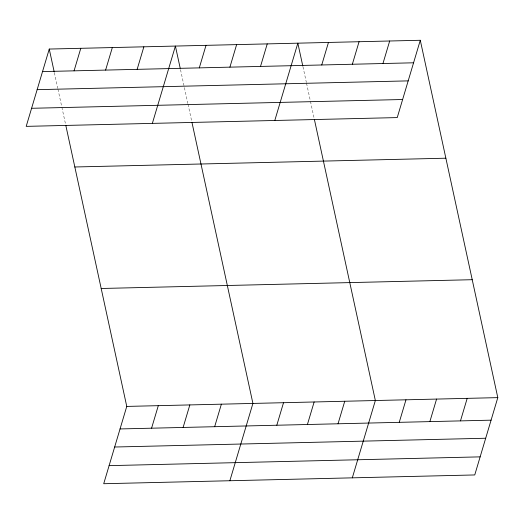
<?xml version="1.0" encoding="UTF-8"?>
<svg xmlns="http://www.w3.org/2000/svg" width="524" height="524" viewBox="0 0 524 524"><rect width="100%" height="100%" fill="white"/><g stroke="black" fill="none" stroke-linecap="round" stroke-linejoin="round"><path stroke-width="0.39" stroke-dasharray="2.62 1.97" d="M302.964 66.758L306.37 82.484M306.54 83.27L310.293 100.562M310.463 101.348L314.217 118.647M180.518 69.659L187.847 103.464M188.018 104.25L191.771 121.542M54.365 72.64L57.771 88.366M57.941 89.152L61.694 106.451M61.865 107.237L65.618 124.529"/><path stroke-width="0.79" d="M49.249 49.053L26.2 126.369L397.238 117.586L420.287 40.276L49.249 49.053L54.195 71.854M74.067 70.838L80.788 48.313M105.606 70.092L112.326 47.566M137.15 69.345L143.864 46.819M152.353 123.382L175.402 46.073L180.177 68.087M199.297 67.871L206.011 45.346M65.788 125.315L126.762 406.414L103.713 483.724L474.751 474.947L497.8 397.631L420.287 40.276M229.905 67.151L236.625 44.625M151.58 428.193L158.3 405.668M260.52 66.424L267.233 43.898M183.118 427.446L189.839 404.921M274.799 120.487L297.842 43.171L302.787 65.972M321.743 64.976L328.456 42.451M214.657 426.7L221.377 404.174M352.351 64.249L359.064 41.724M229.866 480.737L252.915 403.428L191.941 122.328M382.959 63.528L389.679 41.003M276.81 425.233L283.523 402.701M307.418 424.506L314.138 401.98M338.032 423.778L344.746 401.253M352.311 477.842L375.354 400.533L314.387 119.433M399.249 422.331L405.969 399.805M429.863 421.61L436.577 399.078M460.472 420.883L467.192 398.358M42.529 71.585L413.574 62.801M37.145 89.663L408.183 80.879M31.591 108.291L402.629 99.508M74.827 166.986L445.865 158.202M101.178 288.488L472.222 279.705M126.762 406.414L497.8 397.631M120.042 428.94L491.086 420.163M114.651 447.018L485.696 438.241M109.103 465.646L480.141 456.863"/></g></svg>
